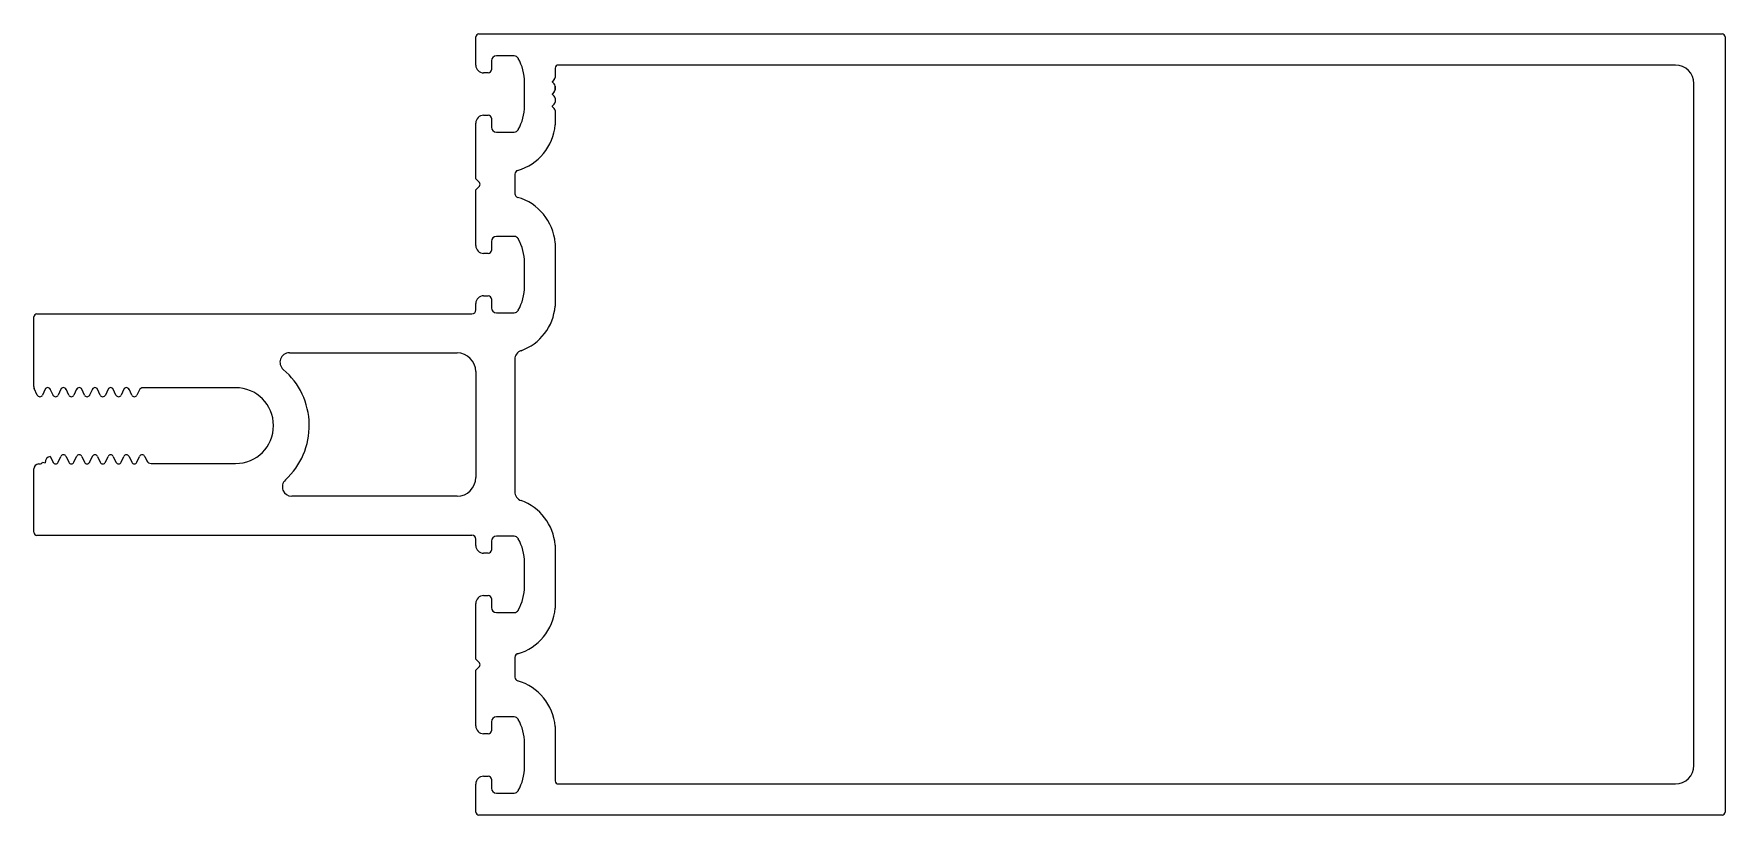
# Model space of a CAD drawing. Extents: x -69 to 68, y 11 to 75.
import ezdxf

# ---------------------------------------------------------------- set-up
doc = ezdxf.new("R2010")
doc.units = 0
doc.layers.add('1', color=7, linetype='CONTINUOUS')

msp = doc.modelspace()

# ---------------------------------------------------------------- linework, layer by layer
at = {"layer": '1', "linetype": 'CONTINUOUS'}
for p, q in [((-33.14, 72.4), (-33.14, 74.69)), ((-32.88, 74.94), (68.21, 74.94)), ((68.46, 74.69), (68.46, 11.69)), ((-30.03, 73.15), (-31.46, 73.15)), ((-32.12, 71.77), (-32.5, 71.77)), ((-31.87, 72.74), (-31.87, 72.02)), ((-26.69, 72.15), (-26.69, 71.4)), ((64.42, 72.4), (-26.43, 72.4)), ((-29.18, 69.09), (-29.18, 71.01)), ((-26.76, 71.23), (-26.93, 71.05)), ((-26.93, 71.04), (-26.76, 70.87)), ((-26.76, 70.23), (-26.93, 70.05)), ((-26.69, 70.7), (-26.69, 70.4)), ((-26.69, 70.4), (-26.69, 70.7)), ((-26.69, 70.7), (-26.69, 70.4)), ((-26.69, 70.4), (-26.69, 70.7)), ((-26.69, 70.7), (-26.69, 70.4)), ((65.92, 15.48), (65.92, 70.9)), ((-26.93, 70.04), (-26.76, 69.87)), ((-26.76, 69.23), (-26.93, 69.05)), ((-26.93, 69.04), (-26.76, 68.87)), ((-26.69, 69.7), (-26.69, 69.4)), ((-33.14, 63.15), (-33.14, 67.69)), ((-32.5, 68.33), (-32.12, 68.33)), ((-31.87, 68.08), (-31.87, 67.36)), ((-26.69, 68.7), (-26.69, 67.55)), ((-31.46, 66.95), (-30.03, 66.95)), ((-29.96, 63.54), (-29.96, 61.95)), ((-32.84, 62.86), (-33.14, 63.15)), ((-33.14, 62.27), (-32.84, 62.57)), ((-33.14, 57.73), (-33.14, 62.27)), ((-31.87, 58.07), (-31.87, 57.34)), ((-30.03, 58.47), (-31.46, 58.47)), ((-26.69, 57.94), (-26.69, 52.81)), ((-32.12, 57.09), (-32.5, 57.09)), ((-29.18, 54.41), (-29.18, 56.34)), ((-32.5, 53.65), (-32.12, 53.65)), ((-33.14, 52.5), (-33.14, 53.02)), ((-31.87, 53.4), (-31.87, 52.68)), ((-31.46, 52.27), (-30.03, 52.27)), ((-69.08, 46.27), (-69.08, 51.93)), ((-68.83, 52.18), (-33.45, 52.18)), ((-48.3, 49.01), (-34.66, 49.01)), ((-29.96, 48.48), (-29.96, 37.72)), ((-33.14, 47.49), (-33.14, 38.88)), ((-68.8, 45.58), (-69.05, 46.11)), ((-68.16, 46.05), (-68.38, 45.58)), ((-67.52, 45.58), (-67.74, 46.05)), ((-66.88, 46.05), (-67.1, 45.58)), ((-66.24, 45.58), (-66.46, 46.05)), ((-65.6, 46.05), (-65.82, 45.58)), ((-64.96, 45.58), (-65.18, 46.05)), ((-64.32, 46.05), (-64.54, 45.58)), ((-63.68, 45.58), (-63.9, 46.05)), ((-63.04, 46.05), (-63.26, 45.58)), ((-62.4, 45.58), (-62.62, 46.05)), ((-61.76, 46.05), (-61.98, 45.58)), ((-61.12, 45.58), (-61.34, 46.05)), ((-60.52, 45.96), (-60.7, 45.58)), ((-52.67, 46.18), (-60.18, 46.18)), ((-68.68, 39.98), (-68.6, 39.98)), ((-68.37, 40.13), (-68.16, 40.07)), ((-67.74, 40.59), (-67.52, 40.12)), ((-67.1, 40.12), (-66.88, 40.59)), ((-66.46, 40.59), (-66.24, 40.12)), ((-65.82, 40.12), (-65.6, 40.59)), ((-65.18, 40.59), (-64.96, 40.12)), ((-64.54, 40.12), (-64.32, 40.59)), ((-63.9, 40.59), (-63.68, 40.12)), ((-63.26, 40.12), (-63.04, 40.59)), ((-62.62, 40.59), (-62.4, 40.12)), ((-61.98, 40.12), (-61.76, 40.59)), ((-61.34, 40.59), (-61.12, 40.12)), ((-60.7, 40.12), (-60.48, 40.59)), ((-60.06, 40.59), (-59.9, 40.24)), ((-59.55, 40.02), (-58.56, 40.02)), ((-58.56, 40.02), (-52.67, 40.02)), ((-69.08, 34.43), (-69.08, 39.58)), ((-34.66, 37.36), (-48.11, 37.36)), ((-33.45, 34.18), (-68.83, 34.18)), ((-33.14, 33.36), (-33.14, 33.87)), ((-31.87, 33.7), (-31.87, 32.98)), ((-30.03, 34.11), (-31.46, 34.11)), ((-26.69, 33.39), (-26.69, 28.26)), ((-32.12, 32.73), (-32.5, 32.73)), ((-29.18, 30.04), (-29.18, 31.97)), ((-32.5, 29.29), (-32.12, 29.29)), ((-31.87, 29.04), (-31.87, 28.31)), ((-33.14, 24.11), (-33.14, 28.65)), ((-31.46, 27.91), (-30.03, 27.91)), ((-32.84, 23.81), (-33.14, 24.11)), ((-33.14, 23.23), (-32.84, 23.52)), ((-29.96, 24.26), (-29.96, 22.66)), ((-33.14, 18.69), (-33.14, 23.23)), ((-30.03, 19.43), (-31.46, 19.43)), ((-32.12, 18.05), (-32.5, 18.05)), ((-31.87, 19.02), (-31.87, 18.3)), ((-26.69, 18.65), (-26.69, 14.23)), ((-29.18, 15.37), (-29.18, 17.29)), ((-33.14, 11.69), (-33.14, 13.97)), ((-32.5, 14.61), (-32.12, 14.61)), ((-31.87, 14.36), (-31.87, 13.64)), ((-26.69, 14.23), (-26.69, 14.23)), ((-26.43, 13.98), (64.42, 13.98)), ((-31.46, 13.23), (-30.03, 13.23)), ((68.21, 11.44), (-32.88, 11.44))]:
    msp.add_line(p, q, dxfattribs=at)
for centre, radius, start, end in [((-32.88, 74.69), 0.254, 90, 180), ((68.21, 74.69), 0.254, 360, 90), ((-31.46, 72.74), 0.406, 90, 180), ((-30.03, 72.74), 0.406, 29.1597, 89.9996), ((-33.14, 71.01), 3.96, 359.9999, 29.16), ((-32.5, 72.4), 0.635, 180, 270), ((-32.12, 72.02), 0.25, 270, 360), ((-26.43, 72.15), 0.254, 90, 180), ((64.42, 70.9), 1.5, 0, 90), ((-26.92, 71.05), 0.008, 135, 225), ((-26.94, 71.4), 0.25, 315, 360), ((-26.94, 70.7), 0.25, 0, 45), ((-26.94, 70.4), 0.25, 315, 360), ((-33.14, 69.09), 3.96, 330.8408, 0.0004), ((-26.92, 70.05), 0.008, 135, 225), ((-26.92, 69.05), 0.008, 135, 225), ((-26.94, 69.7), 0.25, 360, 45), ((-26.94, 69.4), 0.25, 315, 360), ((-26.94, 68.7), 0.25, 0, 45), ((-32.5, 67.69), 0.635, 90, 180), ((-32.12, 68.08), 0.25, 0, 90), ((-30.89, 67.9), 4.22, 285.8939, 355.2013), ((-31.46, 67.36), 0.406, 180, 270), ((-30.03, 67.36), 0.406, 269.9984, 330.8387), ((-29.64, 63.54), 0.318, 105.8939, 180), ((-32.99, 62.71), 0.203, 315, 45), ((-29.64, 61.95), 0.317, 180, 254.1061), ((-30.89, 57.59), 4.22, 4.7987, 74.1061), ((-31.46, 58.07), 0.406, 90, 180), ((-30.03, 58.07), 0.406, 29.1597, 89.9996), ((-33.14, 56.34), 3.96, 359.9999, 29.16), ((-32.5, 57.73), 0.635, 180, 270), ((-32.12, 57.34), 0.25, 270, 360), ((-32.5, 53.02), 0.635, 90, 180), ((-32.12, 53.4), 0.25, 360, 90), ((-33.14, 54.41), 3.96, 330.8408, 0.0004), ((-33.45, 52.5), 0.317, 270, 360), ((-31.46, 52.68), 0.406, 180, 270), ((-30.03, 52.68), 0.406, 269.9984, 330.8387), ((-30.89, 53.16), 4.22, 289.7981, 355.2013), ((-68.83, 51.93), 0.25, 90, 180), ((-48.3, 48.25), 0.762, 90, 229.6573), ((-34.66, 47.49), 1.52, 360, 90), ((-29.2, 48.48), 0.762, 109.7981, 180), ((-52.67, 43.1), 5.99, 312.4824, 49.6573), ((-68.7, 46.27), 0.381, 180, 204.675), ((-68.59, 45.68), 0.234, 204.675, 335.325), ((-67.95, 45.95), 0.234, 24.675, 155.325), ((-67.31, 45.68), 0.234, 204.675, 335.325), ((-66.67, 45.95), 0.234, 24.675, 155.325), ((-66.03, 45.68), 0.234, 204.675, 335.325), ((-65.39, 45.95), 0.234, 24.675, 155.325), ((-64.75, 45.68), 0.234, 204.675, 335.325), ((-64.11, 45.95), 0.234, 24.675, 155.325), ((-63.47, 45.68), 0.234, 204.675, 335.325), ((-62.83, 45.95), 0.234, 24.675, 155.325), ((-62.19, 45.68), 0.234, 204.675, 335.325), ((-61.55, 45.95), 0.234, 24.675, 155.325), ((-60.91, 45.68), 0.234, 204.675, 335.325), ((-60.18, 45.8), 0.381, 90, 155.325), ((-52.67, 43.1), 3.08, 270, 90), ((-68.68, 39.58), 0.4, 90, 180), ((-68.6, 40.24), 0.254, 270, 335.325), ((-67.68, 40.11), 0.482, 96.5974, 184.9057), ((-67.31, 40.22), 0.234, 204.675, 335.325), ((-66.67, 40.49), 0.234, 24.675, 155.325), ((-66.03, 40.22), 0.234, 204.675, 335.325), ((-65.39, 40.49), 0.234, 24.675, 155.325), ((-64.75, 40.22), 0.234, 204.675, 335.325), ((-64.11, 40.49), 0.234, 24.675, 155.325), ((-63.47, 40.22), 0.234, 204.675, 335.325), ((-62.83, 40.49), 0.234, 24.675, 155.325), ((-62.19, 40.22), 0.234, 204.675, 335.325), ((-61.55, 40.49), 0.234, 24.675, 155.325), ((-60.91, 40.22), 0.234, 204.675, 335.325), ((-60.27, 40.49), 0.234, 24.675, 155.325), ((-59.55, 40.4), 0.381, 204.675, 270), ((-48.11, 38.12), 0.762, 132.4824, 270), ((-34.66, 38.88), 1.52, 270, 0), ((-29.2, 37.72), 0.762, 180, 250.2019), ((-30.89, 33.04), 4.22, 4.7987, 70.2019), ((-68.83, 34.43), 0.25, 180, 270), ((-33.45, 33.87), 0.317, 0, 90), ((-32.5, 33.36), 0.635, 180, 270), ((-31.46, 33.7), 0.406, 90, 180), ((-30.03, 33.7), 0.406, 29.1613, 90.0016), ((-33.14, 31.97), 3.96, 359.9996, 29.1592), ((-32.12, 32.98), 0.25, 270, 360), ((-32.5, 28.65), 0.635, 89.9999, 180), ((-32.12, 29.04), 0.25, 360, 90), ((-33.14, 30.04), 3.96, 330.84, 0.0001), ((-31.46, 28.31), 0.406, 180, 270), ((-30.03, 28.31), 0.406, 270.0004, 330.8403), ((-30.89, 28.61), 4.22, 285.8939, 355.2013), ((-32.99, 23.67), 0.203, 315, 45), ((-29.64, 24.26), 0.317, 95.7304, 180), ((-29.64, 22.66), 0.318, 180, 254.1061), ((-30.89, 18.3), 4.22, 4.7987, 74.1061), ((-31.46, 19.02), 0.406, 90, 180), ((-30.03, 19.02), 0.406, 29.1613, 90.0016), ((-32.5, 18.69), 0.635, 180, 270), ((-32.12, 18.3), 0.25, 270, 0), ((-33.14, 17.29), 3.96, 359.9996, 29.1592), ((-33.14, 15.37), 3.96, 330.84, 0.0001), ((64.42, 15.48), 1.5, 270, 0), ((-32.5, 13.97), 0.635, 90, 180), ((-32.12, 14.36), 0.25, 360, 90), ((-26.43, 14.23), 0.254, 180, 270), ((-31.46, 13.64), 0.406, 180, 270), ((-30.03, 13.64), 0.406, 270.0004, 330.8403), ((-32.88, 11.69), 0.254, 180, 270), ((68.21, 11.69), 0.254, 270, 360)]:
    msp.add_arc(centre, radius, start, end, dxfattribs=at)

doc.saveas('drawing.dxf')
